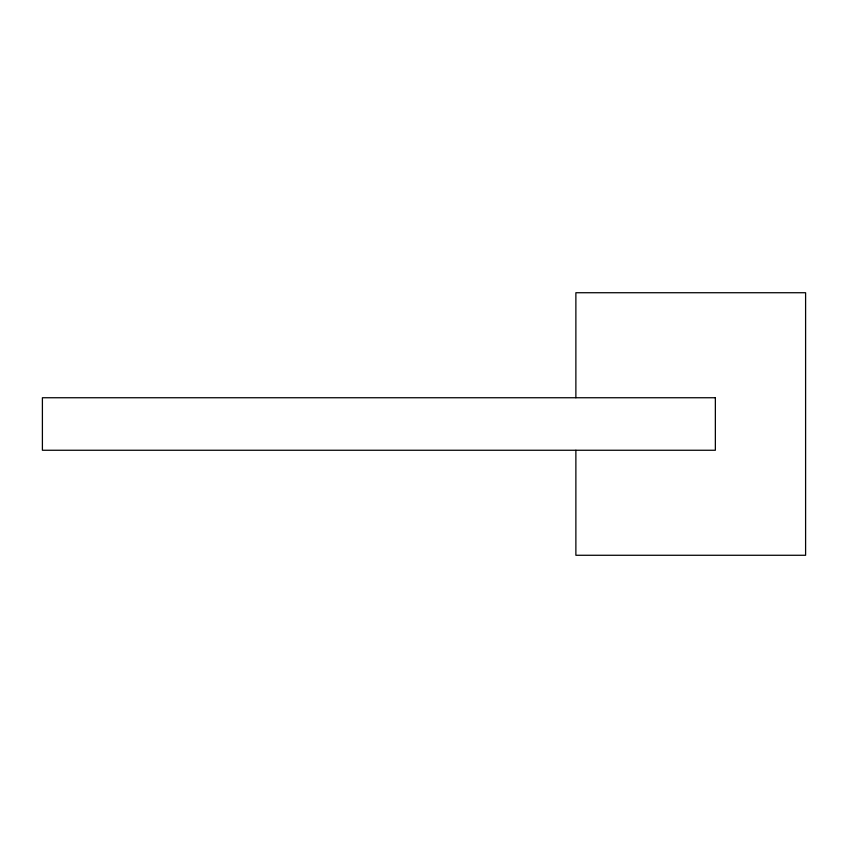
<?xml version="1.0" encoding="UTF-8"?>
<svg xmlns="http://www.w3.org/2000/svg" width="848" height="848" viewBox="0 0 848 848"><rect width="100%" height="100%" fill="white"/><g stroke="black" fill="none" stroke-linecap="round" stroke-linejoin="round"><path stroke-width="1.27" d="M575.877 397.744L575.877 292.73L805.6 292.73L805.6 555.27L575.877 555.27L575.877 450.256M715.352 397.744L42.4 397.744L42.4 450.256L715.352 450.256L715.352 397.744"/></g></svg>
